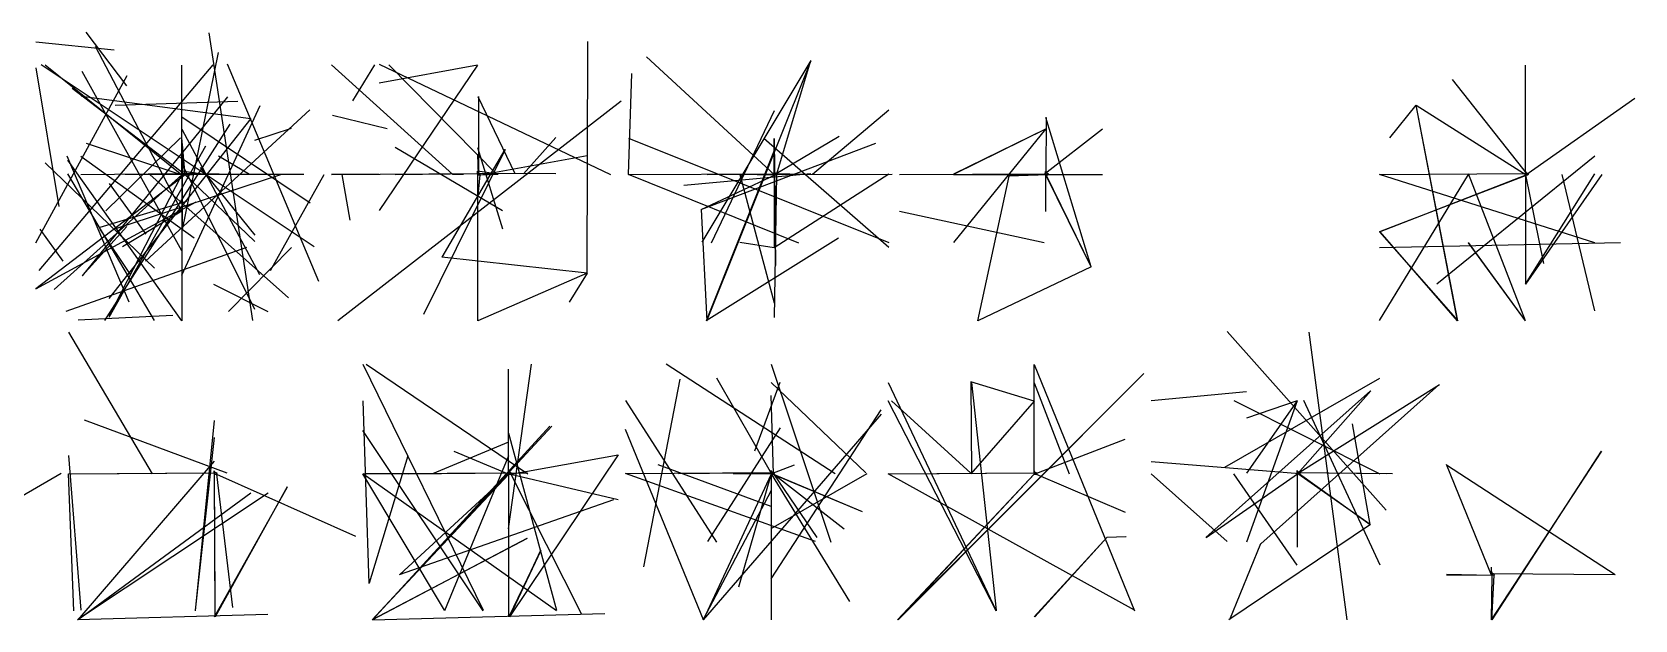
# Model space of a CAD drawing. Header units: metres. Extents: x 0 to 487, y -41 to 40.
# Drawn here: x 267.3 to 486.9, y -40.9 to 39.5 of the extents above; entities that cross this region are included whole.
import ezdxf

# ---------------------------------------------------------------- set-up
doc = ezdxf.new("R2010")
doc.units = ezdxf.units.M

msp = doc.modelspace()

# ---------------------------------------------------------------- linework, layer by layer
at = {"layer": 'MCD_Layer_10'}
for p, q in [((406.276245, 27.820435), (406.19873, 19.980469)), ((412.410889, 7.380371), (406.19873, 27.820435)), ((406.160889, 26.230469), (393.560791, 10.721436)), ((406.160889, 26.230469), (393.560791, 20.018311)), ((406.160889, 26.230469), (393.560791, 20.096436)), ((406.000366, 20.095825), (414.000854, 26.268311)), ((386.18042, 20.018921), (406.160889, 20.136719)), ((393.560791, 20.018311), (414.000854, 20.018311)), ((396.901245, 0), (401.199341, 19.819946)), ((406.473389, 19.980469), (401.160889, 19.819946)), ((406.160889, 20.449219), (406.239014, 19.980469)), ((406.160889, 20.136719), (406.160889, 20.449219)), ((406.629639, 20.058594), (406.160889, 20.292969)), ((406.160889, 20.292969), (406.160889, 14.980469)), ((406.629639, 20.058594), (406.160889, 20.292969)), ((406.160889, 19.980469), (406.160889, 20.136719)), ((406.160889, 19.980469), (406.317139, 19.980469)), ((412.44873, 7.380371), (406.19873, 19.980469)), ((406.199341, 19.980469), (406.317139, 19.980469)), ((406.239014, 19.980469), (406.473389, 19.980469)), ((412.410889, 7.380371), (406.276855, 19.980469)), ((406.317139, 19.980469), (406.629639, 20.058594)), ((386.18042, 15.018921), (406.000366, 10.720825)), ((412.410889, 7.380371), (396.901855, 0))]:
    msp.add_line(p, q, dxfattribs=at)
at = {"layer": 'MCD_Layer_12'}
for p, q in [((472.241089, 20), (461.928589, 33.039551)), ((471.928589, 20.3125), (471.928589, 35)), ((456.928589, 29.519653), (453.294556, 25.039673)), ((456.928589, 29.519653), (462.591431, 0.019531)), ((462.669556, 0.019531), (456.967041, 29.519653)), ((456.967041, 29.519653), (472.044556, 20)), ((471.966431, 20), (486.928589, 30.479736)), ((481.448242, 22.537842), (459.768555, 5.037842)), ((451.928589, 12.199707), (472.044556, 20)), ((472.241089, 20), (451.928589, 12.199707)), ((451.94812, 20.038452), (471.928589, 20.15625)), ((481.448242, 10.662842), (451.94812, 20.038452)), ((451.94812, 0.038452), (464.128296, 20.037842)), ((471.928589, 0), (464.128296, 20.115967)), ((471.928589, 20.46875), (472.006714, 20)), ((471.928589, 20.15625), (471.928589, 20.46875)), ((471.928589, 20.46875), (472.006714, 20)), ((471.928589, 20.15625), (471.928589, 20.46875)), ((472.397339, 20.078125), (471.928589, 20.3125)), ((471.928589, 20.3125), (471.928589, 5)), ((472.397339, 20.078125), (471.928589, 20.3125)), ((472.397339, 20.078125), (471.928589, 20.3125)), ((471.928589, 20), (471.928589, 20.15625)), ((471.928589, 20), (471.928589, 20.15625)), ((471.928589, 5), (481.448242, 20.115967)), ((482.408325, 20.037842), (471.928589, 5)), ((471.966431, 20), (471.928589, 20)), ((471.928589, 20), (472.084839, 20)), ((474.466431, 7.839966), (471.966431, 20)), ((471.967041, 20), (472.084839, 20)), ((471.967041, 20), (472.084839, 20)), ((472.006714, 20), (472.241089, 20)), ((472.006714, 20), (472.241089, 20)), ((472.084839, 20), (472.397339, 20.078125)), ((472.084839, 20), (472.397339, 20.078125)), ((481.448242, 1.365967), (476.968262, 20.038452)), ((451.928589, 12.199707), (462.669556, 0.019531)), ((451.967041, 12.199707), (462.591431, 0.019531)), ((451.94812, 10.038452), (484.96814, 10.740967)), ((471.928589, 0), (464.128296, 10.740967)), ((471.928589, 0), (464.128296, 10.662842))]:
    msp.add_line(p, q, dxfattribs=at)
at = {"layer": 'MCD_Layer_19'}
msp.add_line((253.886963, -30.976196), (271.326538, -20.860229), dxfattribs=at)
at = {"layer": 'MCD_Layer_20'}
for p, q in [((272.326538, -1.562744), (283.806641, -20.938965)), ((294.045898, -20.86145), (274.526855, -13.594604)), ((292.286865, -13.632446), (289.686768, -39.688354)), ((292.286865, -15.976196), (289.686768, -39.610229)), ((272.326538, -18.437744), (274.006836, -39.610229)), ((273.652832, -40.936523), (292.325317, -19.217163)), ((272.326538, -20.937744), (292.286865, -20.819946)), ((273.046753, -39.688354), (272.326538, -20.937744)), ((272.765381, -20.940796), (292.286865, -20.819946)), ((292.286865, -20.507446), (292.36499, -20.976196)), ((292.286865, -20.819946), (292.286865, -20.507446)), ((292.286865, -20.507446), (292.36499, -20.976196)), ((292.755615, -20.898071), (292.286865, -20.663696)), ((292.286865, -20.663696), (292.286865, -20.976196)), ((292.755615, -20.898071), (292.286865, -20.663696)), ((292.402222, -40.497681), (292.322266, -20.976196)), ((292.401611, -38.736206), (292.324707, -20.976196)), ((292.325317, -20.976196), (292.443115, -20.976196)), ((292.325317, -20.976196), (292.443115, -20.976196)), ((292.36499, -20.976196), (292.599365, -20.976196)), ((292.443115, -20.976196), (292.755615, -20.898071)), ((292.599365, -20.976196), (294.786865, -39.256226)), ((292.599365, -20.976196), (311.661865, -29.456421)), ((299.669067, -23.576294), (273.574707, -40.936523)), ((297.322266, -23.576294), (273.652832, -40.936523)), ((292.324097, -40.497681), (302.322266, -22.73645)), ((302.286865, -22.73645), (292.402222, -40.497681)), ((299.630615, -40.216309), (273.574707, -40.936523))]:
    msp.add_line(p, q, dxfattribs=at)
at = {"layer": 'MCD_Layer_21'}
for p, q in [((312.661865, -5.937744), (329.141968, -39.610229)), ((313.100708, -5.940796), (335.261963, -20.938354)), ((332.622192, -28.476196), (335.741699, -5.937744)), ((332.622192, -20.663696), (332.622192, -6.601196)), ((332.622192, -20.663696), (332.622192, -7.851196)), ((312.661865, -10.937744), (313.462036, -35.938354)), ((329.141968, -39.688354), (312.661865, -15.000244)), ((338.559692, -14.436279), (313.910645, -40.936523)), ((338.282593, -14.436279), (313.98877, -40.936523)), ((332.622192, -15.351196), (339.162109, -39.609619)), ((332.622192, -16.601196), (322.182129, -20.938354)), ((313.541992, -35.860229), (318.861816, -18.438354)), ((332.622192, -18.476196), (323.822144, -39.688965)), ((325.122192, -17.856689), (332.660645, -20.976196)), ((347.622192, -18.336426), (332.738159, -40.497681)), ((332.934692, -20.976196), (347.622192, -18.336426)), ((312.661865, -20.937744), (332.622192, -20.819946)), ((323.822144, -39.61084), (312.661865, -20.937744)), ((339.162109, -39.687744), (312.661865, -20.937744)), ((313.100708, -20.940796), (332.622192, -20.819946)), ((335.261963, -20.860229), (313.100708, -20.940796)), ((313.910034, -40.936523), (332.660645, -20.976196)), ((317.738159, -34.736572), (332.660034, -20.976196)), ((318.861816, -20.938354), (332.622192, -20.819946)), ((332.622192, -20.507446), (332.700317, -20.976196)), ((332.622192, -20.819946), (332.622192, -20.507446)), ((332.622192, -20.507446), (332.700317, -20.976196)), ((332.622192, -20.819946), (332.622192, -20.507446)), ((332.622192, -20.507446), (332.700317, -20.976196)), ((332.622192, -20.819946), (332.622192, -20.507446)), ((333.090942, -20.898071), (332.622192, -20.663696)), ((333.090942, -20.898071), (332.622192, -20.663696)), ((333.090942, -20.898071), (332.622192, -20.663696)), ((332.622192, -20.663696), (332.622192, -20.976196)), ((332.657593, -20.976196), (332.778442, -20.976196)), ((332.660034, -40.497681), (332.657593, -20.976196)), ((332.657593, -20.976196), (332.778442, -20.976196)), ((332.660645, -20.976196), (332.778442, -20.976196)), ((332.660645, -20.976196), (332.778442, -20.976196)), ((332.700317, -20.976196), (332.934692, -20.976196)), ((332.700317, -20.976196), (332.934692, -20.976196)), ((332.700317, -20.976196), (332.934692, -20.976196)), ((332.778442, -20.976196), (333.090942, -20.898071)), ((332.778442, -20.976196), (333.090942, -20.898071)), ((332.778442, -20.976196), (333.090942, -20.898071)), ((332.934692, -20.976196), (347.622192, -24.456421)), ((332.934692, -20.976196), (342.622192, -40.136353)), ((317.660034, -34.736572), (347.035034, -24.456421)), ((335.160645, -29.776245), (313.909424, -40.936523)), ((335.122192, -29.776245), (313.987549, -40.936523)), ((337.035645, -31.41626), (332.660034, -40.497681)), ((336.997192, -31.41626), (332.738159, -40.497681)), ((337.032593, -31.41626), (332.738159, -40.497681)), ((313.988159, -40.936523), (345.785645, -40.056396))]:
    msp.add_line(p, q, dxfattribs=at)
at = {"layer": 'MCD_Layer_22'}
for p, q in [((354.203247, -5.900513), (377.362427, -20.898071)), ((368.602661, -5.936523), (376.762451, -30.273682)), ((351.138672, -33.65686), (356.140503, -7.976929)), ((361.102661, -7.817017), (368.640503, -20.936523)), ((366.362671, -17.774292), (369.802612, -8.398071)), ((381.562256, -20.820557), (368.602661, -8.436523)), ((348.622192, -10.898071), (361.08252, -30.273682)), ((368.915161, -20.936523), (368.602661, -10.216309)), ((383.641113, -12.776733), (359.265503, -40.916992)), ((368.602661, -35.335938), (383.638672, -12.176758)), ((359.343628, -40.916992), (348.641113, -14.856812)), ((369.842285, -14.648071), (359.882568, -30.195557)), ((368.602661, -25.416504), (353.093018, -19.696899)), ((371.764893, -19.736572), (368.641113, -20.936523)), ((348.622192, -20.898071), (368.602661, -20.780273)), ((348.622192, -20.898071), (368.602661, -20.780273)), ((374.682373, -30.195557), (348.622192, -20.898071)), ((355.882324, -20.898682), (368.602661, -20.780273)), ((359.343628, -40.916992), (368.641113, -20.936523)), ((363.402466, -20.820557), (368.602661, -20.936523)), ((363.402466, -20.898682), (368.602661, -20.936523)), ((368.602661, -20.936523), (364.122681, -36.446167)), ((368.602661, -20.467773), (368.680786, -20.936523)), ((368.602661, -20.780273), (368.602661, -20.467773)), ((368.602661, -20.467773), (368.680786, -20.936523)), ((368.602661, -20.780273), (368.602661, -20.467773)), ((368.602661, -20.467773), (368.680786, -20.936523)), ((368.602661, -20.780273), (368.602661, -20.467773)), ((369.071411, -20.858398), (368.602661, -20.624023)), ((368.602661, -20.624023), (368.602661, -40.936523)), ((369.071411, -20.858398), (368.602661, -20.624023)), ((368.602661, -20.624023), (368.602661, -20.936523)), ((369.071411, -20.858398), (368.602661, -20.624023)), ((368.602661, -20.624023), (368.602661, -33.436523)), ((368.602661, -28.436523), (381.722168, -20.898682)), ((368.602661, -20.936523), (368.758911, -20.936523)), ((368.602661, -20.936523), (379.322876, -38.400513)), ((368.718628, -20.936523), (368.602661, -20.936523)), ((381.102661, -26.136719), (368.640503, -20.936523)), ((368.641113, -20.936523), (368.758911, -20.936523)), ((368.641113, -20.936523), (368.758911, -20.936523)), ((368.680786, -20.936523), (368.915161, -20.936523)), ((368.680786, -20.936523), (368.915161, -20.936523)), ((381.102661, -26.136719), (368.718628, -20.936523)), ((368.758911, -20.936523), (369.071411, -20.858398)), ((368.758911, -20.936523), (369.071411, -20.858398)), ((368.758911, -20.936523), (369.071411, -20.858398)), ((368.915161, -20.936523), (374.852661, -29.656616)), ((368.915161, -20.936523), (378.602661, -28.456665)), ((359.265503, -40.916992), (368.641113, -23.176514))]:
    msp.add_line(p, q, dxfattribs=at)
at = {"layer": 'MCD_Layer_23'}
for p, q in [((404.60144, -20.663696), (404.60144, -5.976196)), ((404.60144, -5.976196), (418.361206, -39.688354)), ((384.641113, -8.437744), (399.401245, -39.688354)), ((419.639893, -7.216431), (385.889282, -40.936523)), ((385.889282, -40.936523), (419.639893, -7.216431)), ((385.967407, -40.936523), (419.639893, -7.216431)), ((404.60144, -10.976196), (395.961304, -8.36084)), ((395.961304, -8.438965), (396.04126, -20.938354)), ((396.04126, -8.438354), (399.401245, -39.610229)), ((404.60144, -8.476196), (409.401245, -20.937744)), ((404.60144, -20.663696), (404.60144, -8.476196)), ((399.401245, -39.688354), (384.641113, -10.937744)), ((385.079956, -10.940796), (395.961304, -20.86084)), ((404.60144, -10.976196), (395.961304, -20.938965)), ((404.60144, -20.976196), (417.10144, -16.176392)), ((384.641113, -20.937744), (404.60144, -20.819946)), ((384.641113, -20.937744), (404.60144, -20.819946)), ((418.361206, -39.610229), (384.641113, -20.937744)), ((385.079956, -20.940796), (404.60144, -20.819946)), ((385.889282, -40.936523), (404.639893, -20.976196)), ((385.967407, -40.936523), (404.639893, -20.976196)), ((404.60144, -20.507446), (404.679565, -20.976196)), ((404.60144, -20.819946), (404.60144, -20.507446)), ((404.60144, -20.507446), (404.679565, -20.976196)), ((404.60144, -20.819946), (404.60144, -20.507446)), ((405.07019, -20.898071), (404.60144, -20.663696)), ((405.07019, -20.898071), (404.60144, -20.663696)), ((405.07019, -20.898071), (404.60144, -20.663696)), ((404.636841, -20.976196), (404.75769, -20.976196)), ((404.639282, -20.976196), (404.75769, -20.976196)), ((404.639893, -20.976196), (404.75769, -20.976196)), ((404.679565, -20.976196), (404.91394, -20.976196)), ((404.679565, -20.976196), (404.91394, -20.976196)), ((404.75769, -20.976196), (405.07019, -20.898071)), ((404.75769, -20.976196), (405.07019, -20.898071)), ((404.91394, -20.976196), (417.10144, -26.176392)), ((404.91394, -20.976196), (417.10144, -26.176392)), ((414.639282, -29.616333), (404.638672, -40.497681)), ((414.60144, -29.616333), (404.716797, -40.497681)), ((414.60144, -29.616333), (417.138672, -29.536377)), ((414.636841, -29.616333), (417.216797, -29.536377))]:
    msp.add_line(p, q, dxfattribs=at)
at = {"layer": 'MCD_Layer_24'}
for p, q in [((431.079346, -1.465088), (452.8396, -25.917603)), ((447.519775, -40.918213), (442.31958, -1.543213)), ((451.927734, -7.876221), (430.678345, -20.076538)), ((460.052734, -8.756348), (435.678345, -30.516602)), ((460.130859, -8.756348), (440.678345, -20.956055)), ((420.659424, -10.917603), (433.719727, -9.668213)), ((428.139893, -29.636475), (450.677734, -9.596191)), ((431.959473, -10.918213), (451.999756, -20.918213)), ((440.639893, -10.956055), (433.719727, -13.340088)), ((440.639893, -10.956055), (433.719727, -30.293213)), ((440.639893, -10.956055), (433.719727, -20.840088)), ((450.755859, -9.596191), (440.677734, -20.956055)), ((441.519409, -10.840088), (451.999756, -33.418213)), ((450.639893, -27.876221), (448.255859, -14.076172)), ((440.952393, -20.956055), (420.639893, -19.276367)), ((431.079346, -30.215088), (420.659424, -20.917603)), ((428.177734, -29.636475), (440.677734, -20.956055)), ((440.639893, -33.456055), (431.959473, -20.918213)), ((440.639893, -20.487305), (440.718018, -20.956055)), ((440.639893, -20.799805), (440.639893, -20.487305)), ((440.639893, -20.487305), (440.718018, -20.956055)), ((440.639893, -20.799805), (440.639893, -20.487305)), ((441.108643, -20.87793), (440.639893, -20.643555)), ((440.639893, -20.643555), (440.639893, -25.956055)), ((441.108643, -20.87793), (440.639893, -20.643555)), ((440.639893, -20.643555), (440.639893, -30.956055)), ((441.108643, -20.87793), (440.639893, -20.643555)), ((452.8396, -20.917603), (440.639893, -20.799805)), ((453.719727, -20.917603), (440.639893, -20.799805)), ((440.639893, -20.956055), (440.639893, -20.799805)), ((440.639893, -20.956055), (440.796143, -20.956055)), ((440.677734, -20.956055), (440.796143, -20.956055)), ((440.678345, -20.956055), (440.796143, -20.956055)), ((440.718018, -20.956055), (440.952393, -20.956055)), ((440.718018, -20.956055), (440.952393, -20.956055)), ((450.639893, -27.876221), (440.755859, -20.956055)), ((440.796143, -20.956055), (441.108643, -20.87793)), ((440.796143, -20.956055), (441.108643, -20.87793)), ((440.952393, -20.956055), (450.639893, -27.876221)), ((450.678345, -27.876221), (431.302734, -40.936523)), ((435.639893, -30.516602), (431.380859, -40.936523))]:
    msp.add_line(p, q, dxfattribs=at)
at = {"layer": 'MCD_Layer_25'}
for p, q in [((467.268555, -34.798828), (461.130859, -19.683472)), ((484.208862, -34.760986), (461.130859, -19.761597)), ((467.268555, -40.936523), (482.383911, -17.858521)), ((482.305786, -17.858521), (467.306396, -40.936523)), ((461.130859, -34.683472), (467.268555, -34.798828)), ((461.130859, -34.761597), (467.268555, -34.798828)), ((467.268555, -34.642578), (467.268555, -33.705078)), ((467.268555, -34.330078), (467.34668, -34.798828)), ((467.737305, -34.720703), (467.268555, -34.486328)), ((467.268555, -34.486328), (467.268555, -34.798828)), ((484.208862, -34.760986), (467.268555, -34.642578)), ((467.268555, -40.936523), (467.383911, -34.798828)), ((467.581055, -34.798828), (467.268555, -40.936523)), ((467.305786, -34.798828), (467.268555, -34.798828)), ((467.306396, -34.798828), (467.424805, -34.798828)), ((467.424805, -34.798828), (467.737305, -34.720703))]:
    msp.add_line(p, q, dxfattribs=at)
at = {"layer": 'MCD_Layer_7'}
for p, q in [((280.33313, 32.173462), (274.745972, 39.527588)), ((278.574097, 37.071533), (267.871582, 38.151855)), ((287.83313, 15), (276.007568, 37.537842)), ((291.542847, 39.412842), (297.532837, 0.038452)), ((292.83313, 36.749878), (287.870972, 12.255859)), ((267.83313, 34.615479), (270.995361, 15.639648)), ((267.83313, 10.683594), (280.370361, 33.567505)), ((268.308594, 6.912231), (292.136719, 35.038452)), ((305.984985, 10.115356), (268.560669, 35.038452)), ((269.120972, 35.039673), (287.870972, 20)), ((287.871582, 9.572144), (274.198486, 34.115601)), ((287.83313, 20.46875), (287.83313, 35)), ((306.621582, 5.38269), (294.120972, 35.123901)), ((288.30188, 20), (272.83313, 31.789551)), ((274.121582, 30.769653), (297.324097, 27.703857)), ((294.120972, 30.657959), (274.199097, 6.167603)), ((295.536987, 30.038452), (278.697998, 29.490967)), ((282.871582, 8.174438), (305.370972, 28.875732)), ((287.83313, 6.25), (298.602783, 29.490967)), ((294.406616, 26.912842), (277.249023, 0.037842)), ((297.324097, 27.703857), (277.871582, 3.064575)), ((287.870972, 27.937012), (305.447876, 16.151733)), ((297.870361, 24.719849), (302.870972, 26.397705)), ((274.745361, 24.303589), (287.871582, 20)), ((277.440063, 15.037842), (287.672607, 25.037231)), ((287.83313, 26.25), (298.491089, 6.365967)), ((288.30188, 20), (287.83313, 25.054932)), ((280.623657, 2.537842), (272.128784, 22.537842)), ((287.83313, 0), (272.220947, 21.990356)), ((274.000732, 22.537842), (289.531128, 11.365967)), ((291.072266, 23.92395), (277.871582, 0.475464)), ((287.83313, 22.8125), (287.911255, 20)), ((287.83313, 20.15625), (287.83313, 22.8125)), ((287.83313, 22.8125), (287.911255, 20)), ((287.83313, 20.15625), (287.83313, 22.8125)), ((287.83313, 22.8125), (287.911255, 20)), ((287.83313, 20.15625), (287.83313, 22.8125)), ((287.83313, 22.8125), (287.911255, 20)), ((287.83313, 20.15625), (287.83313, 22.8125)), ((287.948486, 23.843994), (287.871582, 9.761963)), ((297.144653, 20.037842), (292.888062, 22.536621)), ((288.30188, 20), (267.83313, 4.387817)), ((269.120972, 21.643677), (284.121582, 7.206421)), ((270.370972, 4.295654), (287.870972, 20)), ((284.105103, 0.037842), (272.220947, 20.115356)), ((274.000732, 20.037842), (287.83313, 20.15625)), ((277.948486, 0.727539), (287.871582, 20)), ((278.516724, 12.537231), (301.400635, 20.038452)), ((304.583008, 20.037842), (280.088989, 20.036011)), ((302.448608, 3.162231), (283.472778, 20.037842)), ((290.64563, 20.078125), (287.83313, 20.46875)), ((287.83313, 20.46875), (287.83313, 10)), ((287.83313, 20.46875), (287.83313, 0)), ((290.64563, 20.078125), (287.83313, 20.46875)), ((287.83313, 20.46875), (287.83313, 8.75)), ((290.64563, 20.078125), (287.83313, 20.46875)), ((288.30188, 20.078125), (287.83313, 20.3125)), ((288.30188, 20.078125), (287.83313, 20.3125)), ((288.809082, 20.037842), (287.83313, 20.15625)), ((291.677124, 20.038452), (287.83313, 20.15625)), ((295.536987, 20.038452), (287.83313, 20.15625)), ((289.476807, 20.038452), (287.83313, 20.15625)), ((297.869141, 1.563721), (287.870361, 21.567993)), ((287.870972, 20), (287.98938, 20)), ((287.870972, 20), (287.98938, 20)), ((287.871582, 20), (287.98938, 20)), ((287.871582, 20), (287.98938, 20)), ((287.911255, 20), (288.30188, 20)), ((287.911255, 20), (288.30188, 20)), ((287.911255, 20), (288.30188, 20)), ((287.911255, 20), (288.30188, 20)), ((287.947876, 20), (287.98938, 20)), ((287.98938, 20), (290.64563, 20.078125)), ((287.98938, 20), (290.64563, 20.078125)), ((287.98938, 20), (290.64563, 20.078125)), ((287.98938, 20), (290.64563, 20.078125)), ((288.30188, 20), (297.83313, 10.864868)), ((290.369751, 20.975952), (297.870972, 11.707764)), ((300.006592, 6.912842), (307.360718, 20.038452)), ((282.948486, 11.87561), (277.948486, 18.783569)), ((267.870972, 4.387817), (289.823486, 16.271973)), ((288.495972, 16.343994), (276.620972, 12.790527)), ((287.83313, 15), (279.70874, 10.115356)), ((271.572754, 8.162231), (268.444702, 12.538452)), ((280.33313, 12.920532), (274.199097, 6.167603)), ((276.60083, 12.537231), (280.753662, 6.365967)), ((296.708862, 10.038452), (271.967651, 1.287842)), ((294.230835, 1.287842), (302.872803, 10.037842)), ((292.200806, 5.038452), (299.622681, 1.287842)), ((286.616699, 0.739746), (273.641846, 0.115967))]:
    msp.add_line(p, q, dxfattribs=at)
at = {"layer": 'MCD_Layer_8'}
for p, q in [((343.360718, 6.519775), (343.476685, 38.239746)), ((325.000732, 20.037231), (308.360718, 35.038452)), ((311.28064, 30.115967), (314.280518, 35.037231)), ((314.880493, 35.115967), (346.600464, 20.037842)), ((328.360718, 35), (314.880493, 32.537842)), ((328.360718, 35), (314.880493, 15.115967)), ((316.200684, 35.037231), (331.000488, 20.037842)), ((309.240234, 0.037842), (348.040283, 30.114746)), ((328.39856, 30.720215), (333.475464, 20.159912)), ((328.476685, 30.720215), (328.475464, 20)), ((308.476074, 28.15979), (315.976074, 26.31958)), ((334.680298, 20.115967), (339.080933, 25.114746)), ((317.0802, 23.787842), (331.800659, 15.115967)), ((332.14856, 23.439941), (320.976685, 0.879517)), ((332.110718, 23.439941), (323.476685, 8.719482)), ((328.360718, 23.75), (331.800659, 12.615967)), ((328.360718, 22.8125), (328.438843, 20)), ((328.829468, 20), (343.360718, 22.639771)), ((308.360718, 20.037842), (328.360718, 20.15625)), ((314.880493, 20.037842), (308.360718, 20.038452)), ((310.920532, 13.787842), (309.84021, 20.037842)), ((317.0802, 20.037842), (328.360718, 20.15625)), ((326.440552, 20.037231), (325.000732, 20.037231)), ((331.173218, 20.078125), (328.360718, 20.46875)), ((328.360718, 20.46875), (328.438843, 20)), ((328.360718, 20.15625), (328.360718, 20.46875)), ((331.173218, 20.078125), (328.360718, 20.46875)), ((328.360718, 20.46875), (328.360718, 7.5)), ((328.360718, 20.15625), (328.360718, 20.46875)), ((328.360718, 20.3125), (328.360718, 20)), ((328.829468, 20.078125), (328.360718, 20.3125)), ((339.080933, 20.114746), (328.360718, 20.15625)), ((328.673218, 20), (328.360718, 16.640015)), ((328.397949, 0), (328.39917, 20)), ((328.39856, 20), (328.516968, 20)), ((328.39856, 20), (328.516968, 20)), ((328.39856, 20), (328.516968, 20)), ((328.438843, 20), (328.673218, 20)), ((328.438843, 20), (328.673218, 20)), ((328.516968, 20), (328.829468, 20.078125)), ((328.516968, 20), (331.173218, 20.078125)), ((328.397949, 0), (328.39856, 16.640015)), ((343.39856, 6.519775), (323.476685, 8.719482)), ((343.360718, 6.519775), (328.39856, 0)), ((343.39917, 6.519775), (340.89856, 2.559814))]:
    msp.add_line(p, q, dxfattribs=at)
at = {"layer": 'MCD_Layer_9'}
for p, q in [((351.520752, 36.140137), (369.058594, 19.980469)), ((359.136719, 10.780029), (374.058594, 35.6604)), ((359.761719, 0), (374.059204, 35.6604)), ((369.333252, 19.980469), (374.020752, 35.6604)), ((369.333252, 19.980469), (374.020752, 35.6604)), ((349.040283, 20.018921), (349.499268, 33.843994)), ((369.020752, 28.730469), (360.380615, 10.643311)), ((384.700684, 28.846436), (374.26062, 20.018921)), ((349.040283, 25.018921), (384.700684, 10.721436)), ((382.884277, 24.260254), (359.059204, 15.26001)), ((367.580322, 25.018311), (384.700684, 10.096436)), ((369.020752, 20.292969), (369.020752, 24.980469)), ((369.020752, 24.980469), (369.180664, 7.596436)), ((369.020752, 20.292969), (369.020752, 24.980469)), ((377.886719, 25.220337), (369.059204, 19.980469)), ((369.020752, 23.340454), (359.683594, 0)), ((349.040283, 20.018921), (369.020752, 20.136719)), ((372.380737, 10.643311), (349.040283, 20.018921)), ((374.020752, 20.140381), (356.636719, 18.540039)), ((359.020752, 15.26001), (369.136719, 19.980469)), ((359.820312, 20.018311), (369.020752, 20.136719)), ((364.300293, 20.096436), (369.020752, 19.980469)), ((364.300293, 20.018311), (369.020752, 2.480469)), ((369.020752, 20.449219), (369.098877, 19.980469)), ((369.020752, 20.136719), (369.020752, 20.449219)), ((369.020752, 20.449219), (369.098877, 19.980469)), ((369.020752, 20.136719), (369.020752, 20.449219)), ((369.020752, 20.449219), (369.098877, 19.980469)), ((369.020752, 20.136719), (369.020752, 20.449219)), ((369.489502, 20.058594), (369.020752, 20.292969)), ((369.489502, 20.058594), (369.020752, 20.292969)), ((369.020752, 20.292969), (369.020752, 9.980469)), ((369.489502, 20.058594), (369.020752, 20.292969)), ((373.300537, 20.018921), (369.020752, 20.136719)), ((384.700684, 20.096436), (369.020752, 9.980469)), ((385.18042, 20.018311), (369.020752, 19.980469)), ((369.333252, 19.980469), (369.020752, 0.458984)), ((369.058594, 19.980469), (369.020752, 19.980469)), ((369.136719, 19.980469), (369.020752, 19.980469)), ((369.058594, 19.980469), (369.177002, 19.980469)), ((369.059204, 19.980469), (369.177002, 19.980469)), ((369.059204, 19.980469), (369.177002, 19.980469)), ((369.098877, 19.980469), (369.333252, 19.980469)), ((369.098877, 19.980469), (369.333252, 19.980469)), ((369.177002, 19.980469), (369.489502, 20.058594)), ((369.177002, 19.980469), (369.489502, 20.058594)), ((369.177002, 19.980469), (369.489502, 20.058594)), ((359.020752, 15.26001), (359.761719, 0)), ((377.809204, 11.340332), (359.683594, 0)), ((369.020752, 9.980469), (364.300293, 10.721436))]:
    msp.add_line(p, q, dxfattribs=at)

doc.saveas('drawing.dxf')
